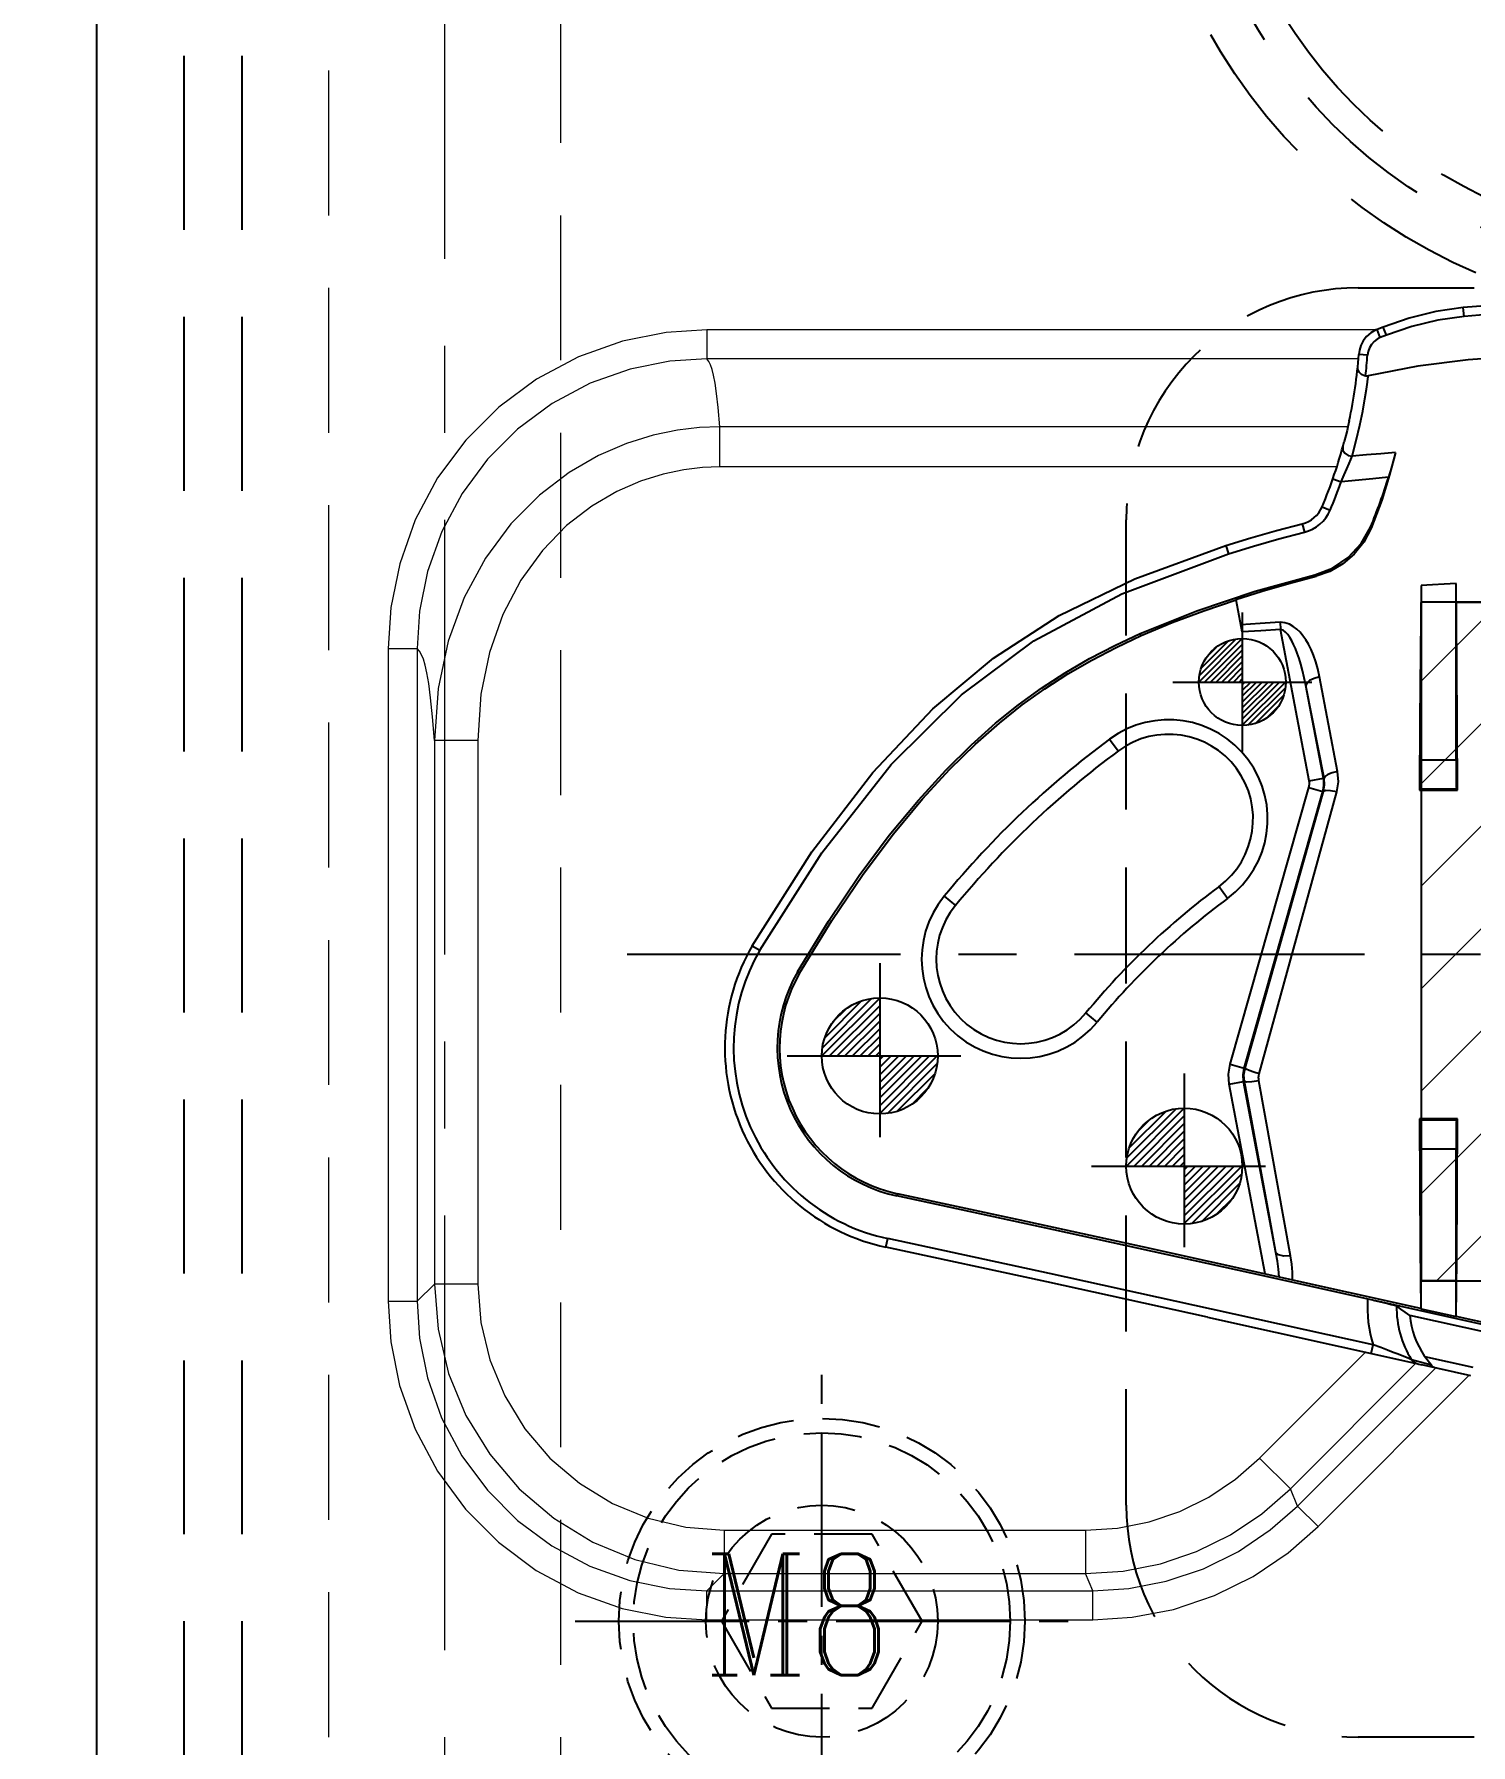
# Model space of a CAD drawing. Header units: millimetres. Extents: x 33920 to 35330, y -21664 to -20666.
# Drawn here: x 34462.5 to 34512.1, y -20942.6 to -20883.6 of the extents above; entities that cross this region are included whole.
import ezdxf

# ---------------------------------------------------------------- set-up
doc = ezdxf.new("R2010")
doc.units = ezdxf.units.MM
doc.header["$LTSCALE"] = 8
for name, pattern in [('CENTER', [2, 1.25, -0.25, 0.25, -0.25]), ('CENTER2', [1.125, 0.75, -0.125, 0.125, -0.125]), ('HIDDEN', [0.375, 0.25, -0.125])]:
    doc.linetypes.add(name, pattern=pattern)
doc.layers.get('DEFPOINTS').update_dxf_attribs({"color": 6})
for name, color, linetype in [('Cav-cor', 1, 'Continuous'), ('DEFAULT_1', 7, 'CENTER'), ('PIN', 5, 'Continuous'), ('SCREW', 52, 'HIDDEN'), ('SP', 3, 'Continuous'), ('y-cut', 7, 'Continuous'), ('壓塊', 157, 'Continuous')]:
    doc.layers.add(name, color=color, linetype=linetype)
for name, color, linetype, lineweight in [('dim', 3, 'Continuous', 15), ('WR', 122, 'HIDDEN', 18), ('截面', 191, 'Continuous', 15), ('枕位', 75, 'Continuous', 15)]:
    doc.layers.add(name, color=color, linetype=linetype, lineweight=lineweight)
doc.styles.add('ROMANC', font='RomanC.ttf', dxfattribs={"width": 0.8, "height": 7})
doc.styles.get("Standard").update_dxf_attribs({"font": 'txt.shx', "width": 0.67, "bigfont": 'chineset.shx'})
doc.dimstyles.new('ISO-25', dxfattribs={"dimtxt": 5.5, "dimasz": 4, "dimexe": 0.3, "dimexo": 0.3, "dimtad": 0, "dimzin": 1, "dimdsep": 46, "dimtxsty": 'Standard', "dimcen": 0, "dimclrd": 3, "dimclre": 3, "dimclrt": 7, "dimazin": 0, "dimtfac": 1, "dimtofl": 0, "dimtmove": 0, "dimatfit": 0, "dimfxl": 0, "dimarcsym": 0})

# ---------------------------------------------------------------- blocks, each defined once
blk = doc.blocks.new('*D29198')
at = {"layer": 'DEFPOINTS', "color": 0}
for p in [(34473.681, -20773.316), (34376.551, -20963.316), (34399.681, -20963.316)]:
    blk.add_point(p, dxfattribs=at)
at = {"layer": 'dim', "color": 3, "lineweight": -2}
for p, q in [((34473.381, -20773.316), (34376.251, -20773.316)), ((34376.551, -20777.316), (34376.551, -20860.014)), ((34376.551, -20959.316), (34376.551, -20876.618)), ((34399.381, -20963.316), (34376.251, -20963.316))]:
    blk.add_line(p, q, dxfattribs=at)
at = {"layer": 'dim', "color": 3}
for points in [[(34377.218, -20777.316), (34375.885, -20777.316), (34376.551, -20773.316)], [(34375.885, -20959.316), (34377.218, -20959.316), (34376.551, -20963.316)]]:
    blk.add_solid(points, dxfattribs=at)
at = {"layer": 'dim', "color": 7, "insert": (34376.551, -20868.316), "char_height": 5.5, "attachment_point": 5, "rotation": 90}
blk.add_mtext('190.00', dxfattribs=at)
blk = doc.blocks.new('20160824.185747')
at = {"layer": '截面', "linetype": 'Continuous', "ltscale": 0.3}
h = blk.add_hatch(dxfattribs=at)
h.set_pattern_fill('ANSI31', color=256, scale=20, angle=180, style=0)
h.set_pattern_definition([(225, (-147525.782, 37007.5993), (1.767766953, -1.767766953), [])])
h.paths.add_polyline_path([(-99.185, 29.681), (-99.185, 41.028), (-99.185, 41.065), (-99.185, 47.514), (-97.972, 47.514), (-89.55, 47.514), (-87.62, 47.514), (-87.089, 47.514), (-87.089, 47.336), (-87.089, 46.146), (-71.849, 46.146), (-71.849, 47.213), (-62.657, 47.213), (-58.307, 47.213, -0.387826), (-46.969, 36.862, -0.314307), (-53.421, 25.545, -0.036909), (-54.986, 24.938, -0.073568), (-58.281, 24.443), (-59.482, 24.443), (-66.301, 24.441), (-71.849, 24.439), (-71.849, 25.566), (-75.768, 25.566), (-75.768, 24.789, 0.339478), (-78.183, 22.936), (-80.43, 23.538, 0.065522), (-80.396, 23.796, 1.378354), (-82.204, 23.206), (-85.961, 20.461), (-87.957, 23.193), (-89.123, 23.193, 0.020349), (-89.637, 23.308), (-89.661, 23.397), (-89.692, 23.481), (-89.73, 23.562), (-89.776, 23.64), (-89.83, 23.715), (-89.889, 23.784), (-89.954, 23.846), (-90.026, 23.904), (-90.101, 23.954), (-90.181, 23.997), (-90.265, 24.033), (-90.351, 24.061), (-90.438, 24.081), (-90.528, 24.094), (-90.619, 24.098), (-97.979, 24.098), (-99.185, 24.098), (-99.185, 29.643)])
at = {"layer": 'y-cut', "linetype": 'ByBlock'}
for p, q in [((-87.089, 47.514), (-99.185, 47.514)), ((-99.185, 47.514), (-99.185, 24.098)), ((-87.089, 46.146), (-87.089, 47.514)), ((-58.307, 47.213), (-71.849, 47.213)), ((-71.849, 47.213), (-71.849, 46.146)), ((-71.849, 46.146), (-87.089, 46.146)), ((-75.768, 25.566), (-71.849, 25.566)), ((-75.768, 24.789), (-75.768, 25.566)), ((-71.849, 25.566), (-71.849, 24.443)), ((-71.849, 24.443), (-58.281, 24.443)), ((-99.185, 24.098), (-90.619, 24.098)), ((-89.123, 23.193), (-87.957, 23.193)), ((-87.957, 23.193), (-85.961, 20.461)), ((-85.961, 20.461), (-82.204, 23.206)), ((-80.43, 23.538), (-78.183, 22.936))]:
    blk.add_line(p, q, dxfattribs=at)
blk.add_lwpolyline([(-90.619, 24.098), (-90.528, 24.094), (-90.438, 24.081), (-90.351, 24.061), (-90.265, 24.033), (-90.181, 23.997), (-90.101, 23.954), (-90.026, 23.904), (-89.954, 23.846), (-89.889, 23.784), (-89.83, 23.715), (-89.776, 23.64), (-89.73, 23.562), (-89.692, 23.481), (-89.661, 23.397), (-89.637, 23.308)], dxfattribs=at)
for centre, radius in [((-81.396, 23.796), 1), ((-75.768, 22.289), 2.5)]:
    blk.add_circle(centre, radius, dxfattribs=at)
for centre, radius, start, end in [((-58.307, 35.828), 11.385, 270.13119, 90), ((-90.793, 16.93), 6.482, 75.06653, 79.72956)]:
    blk.add_arc(centre, radius, start, end, dxfattribs=at)
blk = doc.blocks.new('20160824.190002')
at = {"layer": 'SCREW', "linetype": 'CENTER2'}
for p, q in [((0, -8.5), (0, 8.5)), ((-8.5, 0), (8.5, 0))]:
    blk.add_line(p, q, dxfattribs=at)
at = {"layer": 'SCREW'}
blk.add_lwpolyline([(-1.732, 3), (-3.464, 0), (-1.732, -3), (1.732, -3), (3.464, 0), (1.732, 3)], close=True, dxfattribs=at)
for radius in [7, 6.5, 4]:
    blk.add_circle((0, 0), radius, dxfattribs=at)
at = {"layer": 'dim', "style": 'ROMANC', "width": 0.8}
blk.add_text('M8', height=4.1865, dxfattribs=at).set_placement((-4.071, -1.858))
blk = doc.blocks.new('20160827.105633')
at = {"color": 8, "linetype": 'HIDDEN', "ltscale": 2.5}
blk.add_circle((0, 0), 19, dxfattribs=at)
at = {"layer": 'SP', "linetype": 'CENTER'}
for p, q in [((0, -21.5), (0, 21.5)), ((-21.5, 0), (21.5, 0))]:
    blk.add_line(p, q, dxfattribs=at)
at = {"layer": 'SP', "linetype": 'HIDDEN', "ltscale": 2.5}
for radius in [17.5, 16.5]:
    blk.add_circle((0, 0), radius, dxfattribs=at)
at = {"layer": 'dim', "insert": (-5.289, -6.05), "char_height": 4.0633, "attachment_point": 5}
blk.add_mtext('Ø35', dxfattribs=at)
at = {"layer": 'SP'}
for s, p in [('S', (-6.081, 3.359)), ('P', (4.334, -7.124))]:
    blk.add_text(s, height=4.582, dxfattribs=at).set_placement(p)
blk = doc.blocks.new('20160904.091723')
at = {"layer": 'WR', "linetype": 'CENTER'}
blk.add_line((0, 11), (0, -11), dxfattribs=at)
at = {"layer": 'WR', "linetype": 'HIDDEN', "ltscale": 2}
blk.add_line((-11, 0), (11, 0), dxfattribs=at)
for radius in [8, 5.5, 4]:
    blk.add_circle((0, 0), radius, dxfattribs=at)

msp = doc.modelspace()

# ---------------------------------------------------------------- hatches: boundary and pattern name
at = {"layer": 'PIN', "linetype": 'Continuous'}
h = msp.add_hatch(dxfattribs=at)
h.set_pattern_fill('ANSI31', color=3, scale=1.125, angle=270, style=0)
h.set_pattern_definition([(225, (34658.14272, -20895.2364), (-0.09943689, 0.09943689), [])])
h.paths.add_polyline_path([(34504.181, -20905.916), (34502.681, -20905.916, -0.414214), (34504.181, -20904.416)])
h.paths.add_polyline_path([(34504.181, -20907.416), (34504.181, -20905.916), (34505.681, -20905.916, -0.414214)])
h = msp.add_hatch(dxfattribs=at)
h.set_pattern_fill('ANSI31', color=153, scale=1.5, angle=270, style=0)
h.set_pattern_definition([(225, (34696.96323, -20904.57647), (-0.13258252, 0.13258252), [])])
h.paths.add_polyline_path([(34491.681, -20918.816), (34489.681, -20918.816, -0.414214), (34491.681, -20916.816)])
h.paths.add_polyline_path([(34491.681, -20920.816), (34491.681, -20918.816), (34493.681, -20918.816, -0.414214)])
h = msp.add_hatch(dxfattribs=at)
h.set_pattern_fill('ANSI31', color=153, scale=1.5, angle=270, style=0)
h.set_pattern_definition([(225, (34707.46323, -20908.37647), (-0.13258252, 0.13258252), [])])
h.paths.add_polyline_path([(34502.181, -20922.616), (34500.181, -20922.616, -0.414214), (34502.181, -20920.616)])
h.paths.add_polyline_path([(34502.181, -20924.616), (34502.181, -20922.616), (34504.181, -20922.616, -0.414214)])

# ---------------------------------------------------------------- linework, layer by layer
at = {"color": 8, "linetype": 'HIDDEN', "ltscale": 3}
for p, q in [((34467.681, -20713.316), (34467.681, -21213.316)), ((34469.681, -20713.316), (34469.681, -21213.316))]:
    msp.add_line(p, q, dxfattribs=at)
at = {"layer": 'Cav-cor', "color": 1}
for p, q in [((34464.681, -20963.316), (34464.681, -20781.316)), ((34513.324, -20892.884), (34511.801, -20893)), ((34511.83, -20893.3), (34511.801, -20893)), ((34508.355, -20894.146), (34508.273, -20894.303)), ((34508.47, -20893.998), (34508.355, -20894.146)), ((34508.619, -20893.868), (34508.47, -20893.998)), ((34508.792, -20893.77), (34508.619, -20893.868)), ((34509.039, -20893.67), (34508.828, -20893.754)), ((34508.94, -20894.034), (34508.828, -20893.754)), ((34509.151, -20893.95), (34508.94, -20894.034)), ((34509.151, -20893.95), (34509.039, -20893.67)), ((34508.221, -20894.465), (34508.198, -20894.615)), ((34508.499, -20894.635), (34508.198, -20894.613)), ((34508.273, -20894.303), (34508.221, -20894.465)), ((34508.297, -20895.308), (34508.212, -20895.223)), ((34508.394, -20895.347), (34508.297, -20895.308)), ((34508.43, -20895.356), (34508.394, -20895.347)), ((34508.43, -20895.356), (34508.394, -20895.349)), ((34507.303, -20898.911), (34507.587, -20899.011)), ((34506.933, -20899.871), (34507.211, -20899.988)), ((34504.481, -20900.938), (34505.359, -20900.689)), ((34505.359, -20900.689), (34506.249, -20900.457)), ((34506.249, -20900.457), (34506.322, -20900.75)), ((34508.63, -20900.611), (34508.601, -20900.573)), ((34503.612, -20901.205), (34504.481, -20900.938)), ((34503.612, -20901.205), (34503.704, -20901.492)), ((34506.728, -20902.266), (34506.685, -20902.213)), ((34504.175, -20904.179), (34503.966, -20903.075)), ((34510.345, -20902.586), (34510.304, -20907.216)), ((34511.578, -20905.266), (34511.551, -20902.517)), ((34495.599, -20905.09), (34497.868, -20903.622)), ((34500.659, -20904.24), (34502.615, -20903.46)), ((34510.345, -20903.156), (34510.345, -20909.605)), ((34511.551, -20903.156), (34510.345, -20903.156)), ((34511.551, -20908.6), (34511.551, -20903.156)), ((34511.558, -20903.156), (34522.441, -20903.156)), ((34500.691, -20904.312), (34500.659, -20904.24)), ((34505.482, -20903.855), (34505.499, -20904.101)), ((34506.487, -20909.323), (34505.499, -20904.101)), ((34493.515, -20906.845), (34495.599, -20905.09)), ((34511.607, -20909.643), (34511.578, -20905.266)), ((34507.003, -20909.23), (34506.377, -20906.038)), ((34506.981, -20909.229), (34506.377, -20906.038)), ((34507.47, -20908.999), (34506.848, -20905.738)), ((34491.436, -20909.04), (34493.515, -20906.845)), ((34510.304, -20907.216), (34510.291, -20909.642)), ((34499.607, -20907.886), (34499.906, -20908.29)), ((34510.345, -20908.6), (34511.551, -20908.6)), ((34489.335, -20911.774), (34491.436, -20909.04)), ((34503.763, -20919.094), (34506.477, -20909.554)), ((34506.477, -20909.554), (34506.96, -20909.691)), ((34506.487, -20909.323), (34506.981, -20909.229)), ((34506.981, -20909.229), (34507.003, -20909.23)), ((34504.246, -20919.232), (34506.96, -20909.691)), ((34504.764, -20919.438), (34507.442, -20909.708)), ((34504.785, -20917.46), (34506.985, -20909.692)), ((34506.96, -20909.691), (34506.985, -20909.692)), ((34510.328, -20909.605), (34510.291, -20909.642)), ((34510.291, -20909.642), (34511.607, -20909.643)), ((34510.328, -20909.605), (34511.568, -20909.605)), ((34510.345, -20909.642), (34510.345, -20920.989)), ((34511.568, -20909.605), (34511.607, -20909.643)), ((34487.281, -20915.012), (34489.335, -20911.774)), ((34503.672, -20913.379), (34503.374, -20912.975)), ((34493.901, -20913.307), (34494.289, -20913.626)), ((34487.281, -20915.012), (34487.542, -20915.163)), ((34488.915, -20915.959), (34488.847, -20915.919)), ((34499.178, -20917.649), (34498.79, -20917.329)), ((34504.278, -20919.233), (34504.785, -20917.46)), ((34503.763, -20919.094), (34504.246, -20919.232)), ((34504.209, -20919.462), (34504.246, -20919.232)), ((34504.225, -20919.694), (34504.209, -20919.462)), ((34504.246, -20919.232), (34504.278, -20919.233)), ((34503.732, -20919.787), (34504.225, -20919.694)), ((34504.971, -20926.332), (34503.732, -20919.787)), ((34505.343, -20925.596), (34504.225, -20919.694)), ((34504.225, -20919.694), (34504.256, -20919.695)), ((34505.846, -20925.712), (34504.753, -20919.674)), ((34511.608, -20920.988), (34510.29, -20920.989)), ((34510.328, -20921.027), (34510.29, -20920.989)), ((34510.29, -20920.989), (34510.315, -20925.451)), ((34511.568, -20921.027), (34510.328, -20921.027)), ((34510.345, -20927.537), (34510.345, -20921.027)), ((34511.568, -20921.027), (34511.608, -20920.988)), ((34511.578, -20925.85), (34511.608, -20920.988)), ((34511.551, -20922.032), (34510.345, -20922.032)), ((34511.551, -20927.807), (34511.551, -20922.032)), ((34492.288, -20923.567), (34492.272, -20923.644)), ((34497.685, -20924.815), (34492.272, -20923.644)), ((34504.953, -20926.41), (34497.685, -20924.815)), ((34491.891, -20925.412), (34491.955, -20925.117)), ((34497.44, -20926.613), (34491.891, -20925.412)), ((34510.175, -20927.488), (34500.745, -20925.402)), ((34510.315, -20925.451), (34510.335, -20927.524)), ((34511.559, -20927.801), (34511.578, -20925.85)), ((34502.987, -20927.828), (34497.44, -20926.613)), ((34514.783, -20928.603), (34504.953, -20926.41)), ((34511.551, -20926.572), (34510.345, -20926.572)), ((34511.572, -20926.572), (34518.911, -20926.572)), ((34502.987, -20927.828), (34509.879, -20929.357)), ((34512.715, -20928.382), (34509.957, -20927.765)), ((34510.335, -20927.524), (34510.175, -20927.488)), ((34510.335, -20927.524), (34510.345, -20927.537)), ((34510.345, -20927.537), (34511.551, -20927.807)), ((34511.551, -20927.807), (34511.559, -20927.801)), ((34514.86, -20928.544), (34511.559, -20927.801)), ((34508.625, -20929.077), (34508.691, -20928.783)), ((34508.957, -20928.878), (34508.691, -20928.783)), ((34509.699, -20929.164), (34509.557, -20929.107)), ((34509.901, -20929.246), (34509.699, -20929.164)), ((34510.016, -20929.294), (34509.901, -20929.246)), ((34510.701, -20929.482), (34510.016, -20929.294)), ((34510.167, -20929.418), (34510.169, -20929.419)), ((34512.06, -20929.845), (34510.374, -20929.467)), ((34510.47, -20929.18), (34512.126, -20929.551)), ((34510.701, -20929.482), (34510.634, -20929.401))]:
    msp.add_line(p, q, dxfattribs=at)
for points in [[(34511.801, -20893), (34510.861, -20893.136), (34509.937, -20893.36), (34509.039, -20893.67)], [(34511.83, -20893.3), (34510.919, -20893.432), (34510.022, -20893.649), (34509.151, -20893.95)], [(34515.478, -20893.097), (34514.443, -20893.132), (34513.493, -20893.176), (34512.624, -20893.232), (34511.83, -20893.3)], [(34508.94, -20894.034), (34508.833, -20894.088), (34508.729, -20894.165), (34508.638, -20894.266), (34508.566, -20894.383), (34508.52, -20894.51), (34508.499, -20894.635)], [(34508.828, -20893.754), (34508.81, -20893.762), (34508.792, -20893.77)], [(34513.719, -20894.673), (34511.975, -20894.8), (34510.239, -20895.021), (34508.527, -20895.35)], [(34507.965, -20898.129), (34508.112, -20897.586), (34508.236, -20897.058), (34508.336, -20896.573), (34508.412, -20896.151), (34508.465, -20895.81), (34508.499, -20895.57), (34508.516, -20895.442), (34508.523, -20895.382), (34508.527, -20895.35)], [(34508.212, -20895.223), (34508.169, -20895.125), (34508.163, -20895.026)], [(34507.826, -20897.108), (34507.797, -20897.24), (34507.753, -20897.413), (34507.697, -20897.622)], [(34507.868, -20896.902), (34507.847, -20897.005), (34507.826, -20897.108)], [(34507.587, -20899.011), (34507.699, -20898.77), (34507.791, -20898.56), (34507.865, -20898.382), (34507.923, -20898.239), (34507.965, -20898.129)], [(34507.649, -20897.799), (34507.651, -20897.915), (34507.716, -20898.023), (34507.828, -20898.1), (34507.965, -20898.129)], [(34509.46, -20897.997), (34508.958, -20898.039), (34508.459, -20898.083), (34507.965, -20898.129)], [(34509.46, -20897.997), (34509.262, -20898.771), (34508.99, -20899.644), (34508.63, -20900.611)], [(34509.46, -20897.997), (34509.405, -20898.221), (34509.326, -20898.515), (34509.227, -20898.852)], [(34509.227, -20898.852), (34508.679, -20898.902), (34507.587, -20899.011)], [(34506.685, -20902.213), (34507.292, -20901.986), (34507.837, -20901.62), (34508.283, -20901.137), (34508.601, -20900.573)], [(34508.63, -20900.611), (34508.375, -20901.096), (34508.043, -20901.509), (34507.651, -20901.844), (34507.205, -20902.099), (34506.728, -20902.266)], [(34497.868, -20903.622), (34500.476, -20902.354), (34503.612, -20901.205)], [(34503.704, -20901.492), (34504.566, -20901.227), (34505.438, -20900.98), (34506.322, -20900.75)], [(34487.542, -20915.163), (34489.681, -20911.805), (34492.078, -20908.762), (34494.5, -20906.36), (34496.988, -20904.499), (34500.032, -20902.875), (34503.704, -20901.492)], [(34502.615, -20903.46), (34504.62, -20902.785), (34506.685, -20902.213)], [(34503.964, -20903.065), (34504.864, -20902.78), (34505.783, -20902.514), (34506.728, -20902.266)], [(34500.691, -20904.312), (34501.768, -20903.867), (34502.86, -20903.455), (34503.966, -20903.075)], [(34511.551, -20902.517), (34511.146, -20902.538), (34510.744, -20902.561), (34510.345, -20902.586)], [(34488.847, -20915.919), (34489.915, -20914.162), (34490.973, -20912.59), (34492.009, -20911.2), (34493.01, -20909.989), (34493.96, -20908.952), (34494.847, -20908.078), (34495.675, -20907.34), (34496.469, -20906.7), (34497.259, -20906.127), (34498.074, -20905.598), (34498.917, -20905.109), (34499.781, -20904.657), (34500.659, -20904.24)], [(34505.482, -20903.855), (34504.793, -20903.9), (34504.129, -20903.937)], [(34505.499, -20904.101), (34504.825, -20904.144), (34504.175, -20904.179)], [(34506.848, -20905.738), (34506.787, -20905.463), (34506.717, -20905.215), (34506.639, -20904.992), (34506.554, -20904.791), (34506.464, -20904.612), (34506.37, -20904.455), (34506.273, -20904.318), (34506.172, -20904.197), (34506.062, -20904.09), (34505.94, -20903.995), (34505.804, -20903.919), (34505.653, -20903.868), (34505.482, -20903.855)], [(34506.377, -20906.038), (34506.32, -20905.767), (34506.262, -20905.522), (34506.201, -20905.3), (34506.139, -20905.099), (34506.076, -20904.918), (34506.013, -20904.759), (34505.951, -20904.618), (34505.887, -20904.493), (34505.82, -20904.379), (34505.748, -20904.277), (34505.671, -20904.192), (34505.588, -20904.129), (34505.499, -20904.101)], [(34488.915, -20915.959), (34490.022, -20914.142), (34491.103, -20912.543), (34492.149, -20911.15), (34493.15, -20909.949), (34494.096, -20908.925), (34494.979, -20908.063), (34495.804, -20907.335), (34496.592, -20906.706), (34497.37, -20906.146), (34498.168, -20905.633), (34498.991, -20905.158), (34499.833, -20904.72), (34500.691, -20904.312)], [(34506.848, -20905.738), (34506.659, -20905.789), (34506.503, -20905.864), (34506.403, -20905.951), (34506.377, -20906.038)], [(34506.477, -20909.554), (34506.49, -20909.497), (34506.496, -20909.439), (34506.495, -20909.381), (34506.487, -20909.323)], [(34506.96, -20909.691), (34506.986, -20909.578), (34506.998, -20909.462), (34506.996, -20909.346), (34506.981, -20909.229)], [(34506.985, -20909.692), (34507.021, -20909.463), (34507.003, -20909.23)], [(34507.47, -20908.999), (34507.285, -20909.046), (34507.132, -20909.106), (34507.033, -20909.171), (34507.003, -20909.23)], [(34507.442, -20909.708), (34507.496, -20909.357), (34507.47, -20908.999)], [(34507.442, -20909.708), (34507.222, -20909.665), (34507.057, -20909.66), (34506.985, -20909.692)], [(34503.732, -20919.787), (34503.707, -20919.439), (34503.763, -20919.094)], [(34504.256, -20919.695), (34504.241, -20919.579), (34504.24, -20919.463), (34504.252, -20919.347), (34504.278, -20919.233)], [(34504.764, -20919.438), (34504.576, -20919.38), (34504.417, -20919.321), (34504.312, -20919.269), (34504.278, -20919.233)], [(34504.753, -20919.674), (34504.746, -20919.615), (34504.745, -20919.555), (34504.751, -20919.496), (34504.764, -20919.438)], [(34504.753, -20919.674), (34504.511, -20919.709), (34504.33, -20919.717), (34504.256, -20919.695)], [(34505.343, -20925.596), (34505.119, -20924.366), (34504.256, -20919.695)], [(34500.745, -20925.402), (34496.517, -20924.481), (34492.288, -20923.567)], [(34508.691, -20928.783), (34503.115, -20927.547), (34497.536, -20926.325), (34491.955, -20925.117)], [(34505.452, -20926.438), (34505.429, -20926.176), (34505.393, -20925.895), (34505.343, -20925.596)], [(34505.846, -20925.712), (34505.608, -20925.724), (34505.425, -20925.682), (34505.343, -20925.596)], [(34505.912, -20926.54), (34505.911, -20926.279), (34505.889, -20926.003), (34505.846, -20925.712)], [(34508.695, -20927.239), (34509.048, -20927.321), (34509.197, -20927.356), (34509.32, -20927.386), (34509.414, -20927.41), (34509.475, -20927.427), (34509.5, -20927.436)], [(34509.957, -20927.765), (34509.803, -20927.656), (34509.651, -20927.546), (34509.5, -20927.436)], [(34509.557, -20929.107), (34509.387, -20929.04), (34509.189, -20928.964), (34508.957, -20928.878)], [(34509.879, -20929.357), (34510.025, -20929.388), (34510.121, -20929.408), (34510.167, -20929.418)], [(34510.167, -20929.418), (34510.108, -20929.388), (34510.056, -20929.346), (34510.016, -20929.294)], [(34510.169, -20929.419), (34510.271, -20929.444), (34510.374, -20929.467)], [(34510.634, -20929.401), (34510.556, -20929.299), (34510.47, -20929.18)], [(34510.701, -20929.482), (34510.746, -20929.525), (34510.796, -20929.555), (34510.851, -20929.574)]]:
    msp.add_lwpolyline(points, dxfattribs=at)
for centre, radius, start, end in [((34491.461, -20893.368), 16.784, 347.84255, 355.73647), ((34491.461, -20893.368), 17.085, 353.31822, 355.74539), ((34508.463, -20895.056), 0.301, 263.82509, 282.30109), ((34491.461, -20893.368), 16.784, 337.20047, 345.31601), ((34491.461, -20893.368), 18.593, 337.19968, 342.84477), ((34491.461, -20893.368), 17.085, 337.20047, 340.71322), ((34506.007, -20899.482), 1.005, 283.9386, 337.20047), ((34506.007, -20899.482), 1.306, 283.9386, 337.20047), ((34501.64, -20910.633), 3.417, 306.5, 126.5), ((34501.64, -20910.633), 2.914, 306.5, 126.5), ((34518.737, -20933.738), 32.16, 126.5, 140.55868), ((34518.737, -20933.738), 31.657, 126.5, 140.55868), ((34518.737, -20933.738), 25.828, 126.5, 140.55868), ((34496.539, -20915.478), 3.417, 140.55868, 320.55868), ((34496.539, -20915.478), 2.914, 140.55868, 320.55868), ((34518.737, -20933.738), 25.326, 126.5, 140.55868), ((34493.371, -20918.535), 7.035, 149.95477, 257.85845), ((34493.371, -20918.535), 6.733, 149.95477, 257.85845), ((34493.371, -20918.535), 5.226, 149.96721, 257.85845), ((34493.371, -20918.535), 5.147, 149.96721, 257.85845), ((34512.958, -20927.477), 4.463, 176.40127, 197.01419), ((34512.958, -20927.477), 3.458, 179.32285, 211.69658), ((34512.958, -20927.477), 3.015, 185.48557, 214.39513)]:
    msp.add_arc(centre, radius, start, end, dxfattribs=at)
for centre, start_param, end_param in [((34510.328, -20908.6), 3.159046, 4.712389), ((34511.569, -20908.6), -4.712389, -3.159046), ((34510.328, -20922.032), 4.712389, 6.265732), ((34511.569, -20922.032), 0.017453, 1.570796)]:
    msp.add_ellipse(centre, major_axis=(0, 1.005), ratio=0.017455, start_param=start_param, end_param=end_param, dxfattribs=at)
at = {"layer": 'DEFAULT_1', "color": 2, "linetype": 'CENTER'}
msp.add_line((34588.394, -20915.316), (34482.966, -20915.316), dxfattribs=at)
at = {"layer": 'PIN', "color": 3, "linetype": 'CENTER2'}
for p, q in [((34504.181, -20903.516), (34504.181, -20908.316)), ((34501.781, -20905.916), (34506.581, -20905.916))]:
    msp.add_line(p, q, dxfattribs=at)
at = {"layer": 'PIN', "color": 153, "linetype": 'CENTER2'}
for p, q in [((34491.681, -20915.616), (34491.681, -20922.016)), ((34488.481, -20918.816), (34494.881, -20918.816)), ((34502.181, -20919.416), (34502.181, -20925.816)), ((34498.981, -20922.616), (34505.381, -20922.616))]:
    msp.add_line(p, q, dxfattribs=at)
at = {"layer": 'PIN', "color": 3, "linetype": 'Continuous'}
msp.add_circle((34504.181, -20905.916), 1.5, dxfattribs=at)
at = {"layer": 'PIN', "color": 153, "linetype": 'Continuous'}
for centre in [(34491.681, -20918.816), (34502.181, -20922.616)]:
    msp.add_circle(centre, 2, dxfattribs=at)
at = {"layer": 'WR', "linetype": 'CENTER', "ltscale": 1.5}
msp.add_line((34476.681, -20963.316), (34476.681, -20875.316), dxfattribs=at)
at = {"layer": 'WR', "linetype": 'HIDDEN', "ltscale": 2.5}
for p, q in [((34472.681, -20957.316), (34472.681, -20879.316)), ((34480.681, -20947.316), (34480.681, -20879.316))]:
    msp.add_line(p, q, dxfattribs=at)
at = {"layer": '壓塊', "color": 153, "linetype": 'HIDDEN', "ltscale": 2}
msp.add_lwpolyline([(34508.181, -20892.316), (34572.181, -20892.316, -0.414214), (34580.181, -20900.316), (34580.181, -20934.316, -0.414214), (34572.181, -20942.316), (34508.181, -20942.316, -0.414214), (34500.181, -20934.316), (34500.181, -20900.316, -0.414214)], format="xyb", close=True, dxfattribs=at)
at = {"layer": '枕位', "linetype": 'ByBlock'}
for p, q in [((34485.714, -20893.77), (34485.714, -20894.768)), ((34508.792, -20893.77), (34485.714, -20893.77)), ((34508.186, -20894.768), (34485.714, -20894.768)), ((34486.162, -20898.492), (34486.162, -20897.108)), ((34507.826, -20897.108), (34486.162, -20897.108)), ((34507.443, -20898.492), (34486.162, -20898.492)), ((34474.732, -20904.755), (34474.732, -20927.28)), ((34474.732, -20904.755), (34475.731, -20904.755)), ((34475.731, -20904.755), (34475.731, -20927.28)), ((34476.325, -20907.933), (34476.325, -20926.686)), ((34477.823, -20907.933), (34476.325, -20907.933)), ((34477.823, -20907.933), (34477.823, -20926.686)), ((34475.731, -20927.28), (34476.325, -20926.686)), ((34477.823, -20926.686), (34476.325, -20926.686)), ((34474.732, -20927.28), (34475.731, -20927.28)), ((34504.78, -20932.689), (34508.435, -20929.034)), ((34505.84, -20933.748), (34510.169, -20929.419)), ((34506.086, -20934.342), (34510.853, -20929.574)), ((34506.792, -20935.048), (34512.006, -20929.833)), ((34504.78, -20932.689), (34505.84, -20933.748)), ((34506.086, -20934.342), (34505.84, -20933.748)), ((34506.792, -20935.048), (34506.086, -20934.342)), ((34486.311, -20935.175), (34486.311, -20936.673)), ((34486.311, -20935.175), (34498.778, -20935.175)), ((34498.778, -20935.175), (34498.778, -20936.673)), ((34485.717, -20937.266), (34486.311, -20936.673)), ((34486.311, -20936.673), (34498.778, -20936.673)), ((34499.024, -20937.266), (34498.778, -20936.673)), ((34485.717, -20938.265), (34485.717, -20937.266)), ((34485.717, -20937.266), (34499.024, -20937.266)), ((34499.024, -20938.265), (34499.024, -20937.266)), ((34485.717, -20938.265), (34499.024, -20938.265))]:
    msp.add_line(p, q, dxfattribs=at)
for points in [[(34485.714, -20893.77), (34484.314, -20893.859), (34482.812, -20894.159), (34481.295, -20894.696), (34479.848, -20895.466), (34478.541, -20896.433), (34477.402, -20897.572), (34476.434, -20898.877), (34475.663, -20900.324), (34475.125, -20901.84), (34474.823, -20903.345), (34474.732, -20904.755)], [(34485.714, -20894.768), (34484.439, -20894.849), (34483.074, -20895.122), (34481.695, -20895.61), (34480.379, -20896.309), (34479.192, -20897.189), (34478.156, -20898.223), (34477.277, -20899.41), (34476.577, -20900.725), (34476.087, -20902.103), (34475.813, -20903.471), (34475.731, -20904.755)], [(34486.162, -20897.108), (34486.106, -20896.45), (34486.052, -20895.963), (34486, -20895.601), (34485.948, -20895.331), (34485.896, -20895.129), (34485.841, -20894.978), (34485.781, -20894.862), (34485.714, -20894.768)], [(34486.162, -20897.108), (34485.466, -20897.136), (34484.699, -20897.226), (34483.86, -20897.4), (34482.951, -20897.682), (34481.982, -20898.101), (34480.971, -20898.687), (34479.947, -20899.469), (34478.963, -20900.46), (34478.082, -20901.646), (34477.351, -20903.001), (34476.801, -20904.505), (34476.452, -20906.143), (34476.325, -20907.933)], [(34486.162, -20898.492), (34485.57, -20898.514), (34484.919, -20898.591), (34484.205, -20898.74), (34483.433, -20898.982), (34482.61, -20899.342), (34481.751, -20899.846), (34480.882, -20900.52), (34480.047, -20901.376), (34479.3, -20902.404), (34478.682, -20903.582), (34478.217, -20904.897), (34477.925, -20906.34), (34477.823, -20907.933)], [(34476.325, -20907.933), (34476.259, -20907.115), (34476.192, -20906.463), (34476.125, -20905.966), (34476.062, -20905.6), (34476.001, -20905.33), (34475.94, -20905.129), (34475.877, -20904.976), (34475.809, -20904.855), (34475.731, -20904.755)], [(34476.325, -20926.686), (34476.447, -20928.242), (34476.812, -20929.765), (34477.411, -20931.215), (34478.231, -20932.554), (34479.249, -20933.747), (34480.442, -20934.766), (34481.781, -20935.586), (34483.231, -20936.186), (34484.755, -20936.55), (34486.311, -20936.673)], [(34477.823, -20926.686), (34477.926, -20928.008), (34478.235, -20929.303), (34478.745, -20930.537), (34479.441, -20931.675), (34480.307, -20932.69), (34481.322, -20933.556), (34482.46, -20934.253), (34483.694, -20934.762), (34484.989, -20935.071), (34486.311, -20935.175)], [(34474.732, -20927.28), (34474.821, -20928.679), (34475.121, -20930.179), (34475.656, -20931.694), (34476.425, -20933.143), (34477.392, -20934.451), (34478.53, -20935.591), (34479.836, -20936.561), (34481.283, -20937.332), (34482.801, -20937.872), (34484.308, -20938.175), (34485.717, -20938.265)], [(34475.731, -20927.28), (34475.812, -20928.553), (34476.084, -20929.917), (34476.571, -20931.295), (34477.269, -20932.611), (34478.148, -20933.8), (34479.182, -20934.837), (34480.369, -20935.717), (34481.684, -20936.419), (34483.064, -20936.909), (34484.434, -20937.184), (34485.717, -20937.266)], [(34498.778, -20935.175), (34499.882, -20935.103), (34500.972, -20934.886), (34502.027, -20934.529), (34503.025, -20934.036), (34503.949, -20933.418), (34504.78, -20932.689)], [(34498.778, -20936.673), (34500.078, -20936.588), (34501.36, -20936.333), (34502.599, -20935.912), (34503.774, -20935.333), (34504.86, -20934.607), (34505.84, -20933.748)], [(34499.024, -20937.266), (34500.265, -20937.189), (34501.558, -20936.94), (34502.841, -20936.509), (34504.054, -20935.907), (34505.148, -20935.168), (34506.086, -20934.342)], [(34499.024, -20938.265), (34500.388, -20938.18), (34501.811, -20937.906), (34503.222, -20937.431), (34504.558, -20936.769), (34505.762, -20935.956), (34506.792, -20935.048)]]:
    msp.add_lwpolyline(points, dxfattribs=at)

# ---------------------------------------------------------------- block references
at = {"layer": 'SCREW'}
msp.add_blockref('20160824.190002', (34489.681, -20938.316), dxfattribs=at)
at = {"layer": 'SP'}
msp.add_blockref('20160827.105633', (34519.681, -20874.316), dxfattribs=at)
at = {"layer": 'WR', "xscale": -1, "rotation": -180}
msp.add_blockref('20160904.091723', (34516.681, -20875.316), dxfattribs=at)
at = {"layer": 'y-cut'}
msp.add_blockref('20160824.185747', (34609.53, -20950.67), dxfattribs=at)

# ---------------------------------------------------------------- dimensions: what is measured, and where the dimension line sits
at = {"layer": 'dim'}
dim = msp.add_linear_dim(base=(34376.551, -20963.316), p1=(34473.681, -20773.316), p2=(34399.681, -20963.316), angle=270, dimstyle='ISO-25', dxfattribs=at)
dim.commit()
dim.dimension.update_dxf_attribs({"geometry": '*D29198', "text_midpoint": (34376.551, -20868.316)})

doc.saveas('drawing.dxf')
